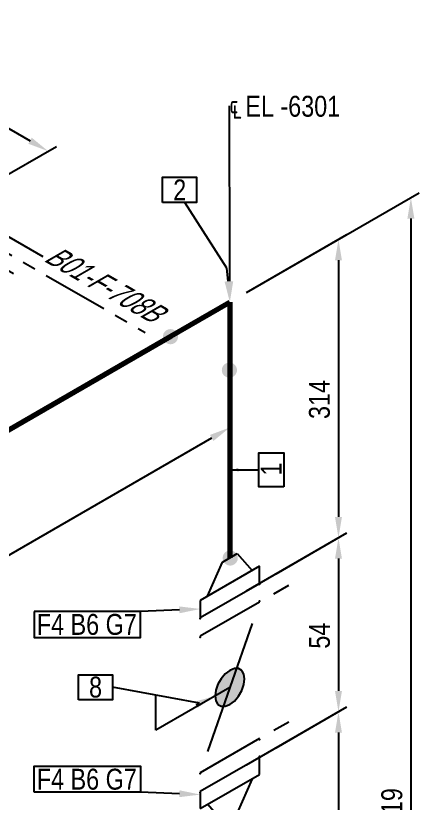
# Model space of a CAD drawing. Header units: millimetres. Extents: x 0 to 594, y 0 to 420.
# Drawn here: x 227.5 to 275.7, y 220.1 to 314.3 of the extents above; entities that cross this region are included whole.
import ezdxf
from ezdxf import colors
from ezdxf.entities.mleader import LeaderData, LeaderLine
from ezdxf.enums import TextEntityAlignment as Align
from ezdxf.math import Vec2, Vec3

# ---------------------------------------------------------------- set-up
doc = ezdxf.new("R2010")
doc.units = ezdxf.units.MM
doc.header["$LTSCALE"] = 0.25
doc.linetypes.add('CENTER', pattern=[50.8, 31.75, -6.35, 6.35, -6.35])
doc.linetypes.add('DASHED2', pattern=[9.525, 6.35, -3.175])
for name, color, linetype in [('기기', 6, 'Continuous'), ('밸브', 4, 'Continuous'), ('연속', 7, 'DASHED2'), ('열 추적 선', 7, 'CENTER'), ('용접', 1, 'Continuous'), ('주석', 7, 'Continuous'), ('치수', 1, 'Continuous')]:
    doc.layers.add(name, color=color, linetype=linetype)
doc.layers.add('파이프', color=3, linetype='Continuous', lineweight=70)
doc.styles.add('AdskIsoAnnotation', font='arial.ttf', dxfattribs={"width": 0.8, "height": 1})
doc.styles.add('AdskIsoMetric', font='arial.ttf', dxfattribs={"width": 0.8, "height": 2.5})
doc.styles.add('AdskIsoMetric-30', font='arial.ttf', dxfattribs={"width": 0.8, "height": 2.5})
doc.styles.add('AdskIsoMetric30', font='arial.ttf', dxfattribs={"width": 0.8, "oblique": 30, "height": 2.5})
doc.styles.get("Standard").update_dxf_attribs({"font": 'arial.ttf'})
doc.dimstyles.new('AdskIsoMetric', dxfattribs={"dimtxt": 2.5, "dimasz": 2.5, "dimexe": 1, "dimexo": 2, "dimgap": 0.8, "dimtad": 1, "dimdec": 0, "dimrnd": 1, "dimzin": 0, "dimdsep": 46, "dimtxsty": 'AdskIsoMetric', "dimcen": 0, "dimclrt": 7, "dimadec": 0, "dimazin": 0, "dimtfac": 1, "dimtdec": 0, "dimtmove": 1, "dimatfit": 3, "dimfxl": 0, "dimfrac": 2, "dimtolj": 1, "dimtzin": 0, "dimarcsym": 0})

# ---------------------------------------------------------------- blocks, each defined once
blk = doc.blocks.new('플랜지WN-2-IsoRight')
at = {"color": 0, "linetype": 'ByBlock', "lineweight": -2, "extrusion": (-0.707107, -0.408248, 0.57735)}
for p, q in [((0.1105, 0.1403), (0.0221, 0.1914)), ((0.0221, 0.1914), (0.0221, -0.2169)), ((-0.1105, 0.1148), (0.0221, 0.1403)), ((-0.1105, 0.0128), (-0.1105, 0.1148)), ((0.1105, -0.2679), (0.1105, 0.1403)), ((0.0221, -0.1659), (-0.1105, 0.0128)), ((0.0221, -0.2169), (0.1105, -0.2679))]:
    blk.add_line(p, q, dxfattribs=at)
blk = doc.blocks.new('버터플라이 밸브-2-IsoRight')
blk.add_hatch(color=256).paths.add_polyline_path([(-0.0884, 0.051), (-0.0883, 0.0503), (-0.0882, 0.0496), (-0.0881, 0.0489), (-0.088, 0.0483), (-0.0879, 0.0476), (-0.0879, 0.0469), (-0.0878, 0.0462), (-0.0877, 0.0455), (-0.0876, 0.0448), (-0.0875, 0.0441), (-0.0874, 0.0434), (-0.0873, 0.0427), (-0.0872, 0.042), (-0.0872, 0.0413), (-0.0871, 0.0406), (-0.087, 0.0399), (-0.0869, 0.0392), (-0.0868, 0.0385), (-0.0867, 0.0378), (-0.0866, 0.0371), (-0.0865, 0.0364), (-0.0864, 0.0357), (-0.0864, 0.0351), (-0.0863, 0.0344), (-0.0862, 0.0337), (-0.0861, 0.033), (-0.086, 0.0323), (-0.0859, 0.0316), (-0.0858, 0.0309), (-0.0857, 0.0302), (-0.0857, 0.0295), (-0.0856, 0.0288), (-0.0855, 0.0281), (-0.0854, 0.0274), (-0.0853, 0.0267), (-0.0852, 0.026), (-0.0851, 0.0253), (-0.085, 0.0246), (-0.0849, 0.0239), (-0.0849, 0.0232), (-0.0848, 0.0226), (-0.0847, 0.0219), (-0.0846, 0.0212), (-0.0845, 0.0205), (-0.0844, 0.0198), (-0.0843, 0.0191), (-0.0842, 0.0184), (-0.0842, 0.0177), (-0.0841, 0.017), (-0.0841, 0.017), (-0.0838, 0.0163), (-0.0835, 0.0155), (-0.0833, 0.0148), (-0.083, 0.0141), (-0.0828, 0.0134), (-0.0825, 0.0126), (-0.0823, 0.0119), (-0.082, 0.0112), (-0.0818, 0.0104), (-0.0815, 0.0097), (-0.0812, 0.009), (-0.081, 0.0083), (-0.0807, 0.0075), (-0.0805, 0.0068), (-0.0802, 0.0061), (-0.08, 0.0053), (-0.0797, 0.0046), (-0.0795, 0.0039), (-0.0792, 0.0032), (-0.0789, 0.0024), (-0.0787, 0.0017), (-0.0784, 0.001), (-0.0782, 0.0002), (-0.0779, -0.0005), (-0.0777, -0.0012), (-0.0774, -0.0019), (-0.0771, -0.0027), (-0.0769, -0.0034), (-0.0766, -0.0041), (-0.0764, -0.0049), (-0.0761, -0.0056), (-0.0759, -0.0063), (-0.0756, -0.007), (-0.0754, -0.0078), (-0.0751, -0.0085), (-0.0748, -0.0092), (-0.0746, -0.01), (-0.0743, -0.0107), (-0.0741, -0.0114), (-0.0738, -0.0121), (-0.0736, -0.0129), (-0.0733, -0.0136), (-0.073, -0.0143), (-0.0728, -0.0151), (-0.0725, -0.0158), (-0.0723, -0.0165), (-0.072, -0.0172), (-0.0718, -0.018), (-0.0715, -0.0187), (-0.0715, -0.0187), (-0.0711, -0.0194), (-0.0707, -0.0201), (-0.0703, -0.0208), (-0.0699, -0.0215), (-0.0695, -0.0222), (-0.0691, -0.0229), (-0.0687, -0.0235), (-0.0683, -0.0242), (-0.0679, -0.0249), (-0.0675, -0.0256), (-0.0671, -0.0263), (-0.0667, -0.027), (-0.0663, -0.0277), (-0.0659, -0.0284), (-0.0655, -0.0291), (-0.0651, -0.0298), (-0.0647, -0.0305), (-0.0643, -0.0311), (-0.0639, -0.0318), (-0.0635, -0.0325), (-0.0631, -0.0332), (-0.0627, -0.0339), (-0.0623, -0.0346), (-0.0619, -0.0353), (-0.0615, -0.036), (-0.0611, -0.0367), (-0.0607, -0.0374), (-0.0603, -0.0381), (-0.0599, -0.0388), (-0.0595, -0.0394), (-0.0591, -0.0401), (-0.0587, -0.0408), (-0.0583, -0.0415), (-0.0579, -0.0422), (-0.0575, -0.0429), (-0.0571, -0.0436), (-0.0567, -0.0443), (-0.0563, -0.045), (-0.0559, -0.0457), (-0.0555, -0.0464), (-0.0551, -0.047), (-0.0547, -0.0477), (-0.0543, -0.0484), (-0.0539, -0.0491), (-0.0535, -0.0498), (-0.0532, -0.0505), (-0.0528, -0.0512), (-0.0524, -0.0519), (-0.052, -0.0526), (-0.052, -0.0526), (-0.0515, -0.0532), (-0.0509, -0.0537), (-0.0504, -0.0543), (-0.0499, -0.0549), (-0.0494, -0.0555), (-0.0489, -0.0561), (-0.0484, -0.0567), (-0.0479, -0.0573), (-0.0474, -0.0579), (-0.0469, -0.0584), (-0.0464, -0.059), (-0.0459, -0.0596), (-0.0454, -0.0602), (-0.0449, -0.0608), (-0.0444, -0.0614), (-0.0439, -0.062), (-0.0434, -0.0625), (-0.0429, -0.0631), (-0.0424, -0.0637), (-0.0419, -0.0643), (-0.0414, -0.0649), (-0.0409, -0.0655), (-0.0404, -0.0661), (-0.0399, -0.0666), (-0.0394, -0.0672), (-0.0389, -0.0678), (-0.0384, -0.0684), (-0.0379, -0.069), (-0.0374, -0.0696), (-0.0369, -0.0702), (-0.0364, -0.0707), (-0.0359, -0.0713), (-0.0354, -0.0719), (-0.0349, -0.0725), (-0.0344, -0.0731), (-0.0339, -0.0737), (-0.0333, -0.0743), (-0.0328, -0.0748), (-0.0323, -0.0754), (-0.0318, -0.076), (-0.0313, -0.0766), (-0.0308, -0.0772), (-0.0303, -0.0778), (-0.0298, -0.0784), (-0.0293, -0.079), (-0.0288, -0.0795), (-0.0283, -0.0801), (-0.0278, -0.0807), (-0.0273, -0.0813), (-0.0273, -0.0813), (-0.0268, -0.0817), (-0.0262, -0.0821), (-0.0256, -0.0826), (-0.0251, -0.083), (-0.0245, -0.0834), (-0.024, -0.0838), (-0.0234, -0.0843), (-0.0229, -0.0847), (-0.0223, -0.0851), (-0.0217, -0.0855), (-0.0212, -0.086), (-0.0206, -0.0864), (-0.0201, -0.0868), (-0.0195, -0.0872), (-0.019, -0.0877), (-0.0184, -0.0881), (-0.0178, -0.0885), (-0.0173, -0.0889), (-0.0167, -0.0893), (-0.0162, -0.0898), (-0.0156, -0.0902), (-0.0151, -0.0906), (-0.0145, -0.091), (-0.0139, -0.0915), (-0.0134, -0.0919), (-0.0128, -0.0923), (-0.0123, -0.0927), (-0.0117, -0.0932), (-0.0111, -0.0936), (-0.0106, -0.094), (-0.01, -0.0944), (-0.0095, -0.0949), (-0.0089, -0.0953), (-0.0084, -0.0957), (-0.0078, -0.0961), (-0.0072, -0.0966), (-0.0067, -0.097), (-0.0061, -0.0974), (-0.0056, -0.0978), (-0.005, -0.0982), (-0.0045, -0.0987), (-0.0039, -0.0991), (-0.0033, -0.0995), (-0.0028, -0.0999), (-0.0022, -0.1004), (-0.0017, -0.1008), (-0.0011, -0.1012), (-0.0006, -0.1016), (0, -0.1021), (0, -0.1021), (0.0006, -0.1023), (0.0011, -0.1025), (0.0017, -0.1027), (0.0022, -0.1029), (0.0028, -0.1032), (0.0033, -0.1034), (0.0039, -0.1036), (0.0045, -0.1038), (0.005, -0.104), (0.0056, -0.1043), (0.0061, -0.1045), (0.0067, -0.1047), (0.0072, -0.1049), (0.0078, -0.1051), (0.0084, -0.1054), (0.0089, -0.1056), (0.0095, -0.1058), (0.01, -0.106), (0.0106, -0.1062), (0.0111, -0.1065), (0.0117, -0.1067), (0.0123, -0.1069), (0.0128, -0.1071), (0.0134, -0.1073), (0.0139, -0.1076), (0.0145, -0.1078), (0.0151, -0.108), (0.0156, -0.1082), (0.0162, -0.1084), (0.0167, -0.1087), (0.0173, -0.1089), (0.0178, -0.1091), (0.0184, -0.1093), (0.019, -0.1095), (0.0195, -0.1098), (0.0201, -0.11), (0.0206, -0.1102), (0.0212, -0.1104), (0.0217, -0.1106), (0.0223, -0.1109), (0.0229, -0.1111), (0.0234, -0.1113), (0.024, -0.1115), (0.0245, -0.1117), (0.0251, -0.112), (0.0256, -0.1122), (0.0262, -0.1124), (0.0268, -0.1126), (0.0273, -0.1128), (0.0273, -0.1128), (0.0278, -0.1128), (0.0283, -0.1128), (0.0288, -0.1128), (0.0293, -0.1128), (0.0298, -0.1128), (0.0303, -0.1128), (0.0308, -0.1128), (0.0313, -0.1128), (0.0318, -0.1128), (0.0323, -0.1128), (0.0328, -0.1128), (0.0333, -0.1128), (0.0339, -0.1128), (0.0344, -0.1128), (0.0349, -0.1128), (0.0354, -0.1127), (0.0359, -0.1127), (0.0364, -0.1127), (0.0369, -0.1127), (0.0374, -0.1127), (0.0379, -0.1127), (0.0384, -0.1127), (0.0389, -0.1127), (0.0394, -0.1127), (0.0399, -0.1127), (0.0404, -0.1127), (0.0409, -0.1127), (0.0414, -0.1127), (0.0419, -0.1127), (0.0424, -0.1127), (0.0429, -0.1127), (0.0434, -0.1127), (0.0439, -0.1127), (0.0444, -0.1126), (0.0449, -0.1126), (0.0454, -0.1126), (0.0459, -0.1126), (0.0464, -0.1126), (0.0469, -0.1126), (0.0474, -0.1126), (0.0479, -0.1126), (0.0484, -0.1126), (0.0489, -0.1126), (0.0494, -0.1126), (0.0499, -0.1126), (0.0504, -0.1126), (0.0509, -0.1126), (0.0515, -0.1126), (0.052, -0.1126), (0.052, -0.1126), (0.0524, -0.1123), (0.0528, -0.1121), (0.0532, -0.1119), (0.0535, -0.1116), (0.0539, -0.1114), (0.0543, -0.1112), (0.0547, -0.111), (0.0551, -0.1107), (0.0555, -0.1105), (0.0559, -0.1103), (0.0563, -0.11), (0.0567, -0.1098), (0.0571, -0.1096), (0.0575, -0.1093), (0.0579, -0.1091), (0.0583, -0.1089), (0.0587, -0.1086), (0.0591, -0.1084), (0.0595, -0.1082), (0.0599, -0.108), (0.0603, -0.1077), (0.0607, -0.1075), (0.0611, -0.1073), (0.0615, -0.107), (0.0619, -0.1068), (0.0623, -0.1066), (0.0627, -0.1063), (0.0631, -0.1061), (0.0635, -0.1059), (0.0639, -0.1057), (0.0643, -0.1054), (0.0647, -0.1052), (0.0651, -0.105), (0.0655, -0.1047), (0.0659, -0.1045), (0.0663, -0.1043), (0.0667, -0.104), (0.0671, -0.1038), (0.0675, -0.1036), (0.0679, -0.1033), (0.0683, -0.1031), (0.0687, -0.1029), (0.0691, -0.1027), (0.0695, -0.1024), (0.0699, -0.1022), (0.0703, -0.102), (0.0707, -0.1017), (0.0711, -0.1015), (0.0715, -0.1013), (0.0715, -0.1013), (0.0718, -0.1008), (0.072, -0.1004), (0.0723, -0.1), (0.0725, -0.0995), (0.0728, -0.0991), (0.073, -0.0987), (0.0733, -0.0982), (0.0736, -0.0978), (0.0738, -0.0974), (0.0741, -0.0969), (0.0743, -0.0965), (0.0746, -0.0961), (0.0748, -0.0957), (0.0751, -0.0952), (0.0754, -0.0948), (0.0756, -0.0944), (0.0759, -0.0939), (0.0761, -0.0935), (0.0764, -0.0931), (0.0766, -0.0926), (0.0769, -0.0922), (0.0771, -0.0918), (0.0774, -0.0913), (0.0777, -0.0909), (0.0779, -0.0905), (0.0782, -0.09), (0.0784, -0.0896), (0.0787, -0.0892), (0.0789, -0.0887), (0.0792, -0.0883), (0.0795, -0.0879), (0.0797, -0.0874), (0.08, -0.087), (0.0802, -0.0866), (0.0805, -0.0861), (0.0807, -0.0857), (0.081, -0.0853), (0.0812, -0.0848), (0.0815, -0.0844), (0.0818, -0.084), (0.082, -0.0835), (0.0823, -0.0831), (0.0825, -0.0827), (0.0828, -0.0822), (0.083, -0.0818), (0.0833, -0.0814), (0.0835, -0.0809), (0.0838, -0.0805), (0.0841, -0.0801), (0.0841, -0.0801), (0.0842, -0.0795), (0.0842, -0.0789), (0.0843, -0.0783), (0.0844, -0.0777), (0.0845, -0.0771), (0.0846, -0.0765), (0.0847, -0.0759), (0.0848, -0.0753), (0.0849, -0.0747), (0.0849, -0.0741), (0.085, -0.0736), (0.0851, -0.073), (0.0852, -0.0724), (0.0853, -0.0718), (0.0854, -0.0712), (0.0855, -0.0706), (0.0856, -0.07), (0.0857, -0.0694), (0.0857, -0.0688), (0.0858, -0.0682), (0.0859, -0.0676), (0.086, -0.067), (0.0861, -0.0664), (0.0862, -0.0658), (0.0863, -0.0653), (0.0864, -0.0647), (0.0864, -0.0641), (0.0865, -0.0635), (0.0866, -0.0629), (0.0867, -0.0623), (0.0868, -0.0617), (0.0869, -0.0611), (0.087, -0.0605), (0.0871, -0.0599), (0.0872, -0.0593), (0.0872, -0.0587), (0.0873, -0.0581), (0.0874, -0.0576), (0.0875, -0.057), (0.0876, -0.0564), (0.0877, -0.0558), (0.0878, -0.0552), (0.0879, -0.0546), (0.0879, -0.054), (0.088, -0.0534), (0.0881, -0.0528), (0.0882, -0.0522), (0.0883, -0.0516), (0.0884, -0.051), (0.0884, -0.051), (0.0883, -0.0503), (0.0882, -0.0496), (0.0881, -0.0489), (0.088, -0.0483), (0.0879, -0.0476), (0.0879, -0.0469), (0.0878, -0.0462), (0.0877, -0.0455), (0.0876, -0.0448), (0.0875, -0.0441), (0.0874, -0.0434), (0.0873, -0.0427), (0.0872, -0.042), (0.0872, -0.0413), (0.0871, -0.0406), (0.087, -0.0399), (0.0869, -0.0392), (0.0868, -0.0385), (0.0867, -0.0378), (0.0866, -0.0371), (0.0865, -0.0364), (0.0864, -0.0357), (0.0864, -0.0351), (0.0863, -0.0344), (0.0862, -0.0337), (0.0861, -0.033), (0.086, -0.0323), (0.0859, -0.0316), (0.0858, -0.0309), (0.0857, -0.0302), (0.0857, -0.0295), (0.0856, -0.0288), (0.0855, -0.0281), (0.0854, -0.0274), (0.0853, -0.0267), (0.0852, -0.026), (0.0851, -0.0253), (0.085, -0.0246), (0.0849, -0.0239), (0.0849, -0.0232), (0.0848, -0.0226), (0.0847, -0.0219), (0.0846, -0.0212), (0.0845, -0.0205), (0.0844, -0.0198), (0.0843, -0.0191), (0.0842, -0.0184), (0.0842, -0.0177), (0.0841, -0.017), (0.0841, -0.017), (0.0838, -0.0163), (0.0835, -0.0155), (0.0833, -0.0148), (0.083, -0.0141), (0.0828, -0.0134), (0.0825, -0.0126), (0.0823, -0.0119), (0.082, -0.0112), (0.0818, -0.0104), (0.0815, -0.0097), (0.0812, -0.009), (0.081, -0.0083), (0.0807, -0.0075), (0.0805, -0.0068), (0.0802, -0.0061), (0.08, -0.0053), (0.0797, -0.0046), (0.0795, -0.0039), (0.0792, -0.0032), (0.0789, -0.0024), (0.0787, -0.0017), (0.0784, -0.001), (0.0782, -0.0002), (0.0779, 0.0005), (0.0777, 0.0012), (0.0774, 0.0019), (0.0771, 0.0027), (0.0769, 0.0034), (0.0766, 0.0041), (0.0764, 0.0049), (0.0761, 0.0056), (0.0759, 0.0063), (0.0756, 0.007), (0.0754, 0.0078), (0.0751, 0.0085), (0.0748, 0.0092), (0.0746, 0.01), (0.0743, 0.0107), (0.0741, 0.0114), (0.0738, 0.0121), (0.0736, 0.0129), (0.0733, 0.0136), (0.073, 0.0143), (0.0728, 0.0151), (0.0725, 0.0158), (0.0723, 0.0165), (0.072, 0.0172), (0.0718, 0.018), (0.0715, 0.0187), (0.0715, 0.0187), (0.0711, 0.0194), (0.0707, 0.0201), (0.0703, 0.0208), (0.0699, 0.0215), (0.0695, 0.0222), (0.0691, 0.0229), (0.0687, 0.0235), (0.0683, 0.0242), (0.0679, 0.0249), (0.0675, 0.0256), (0.0671, 0.0263), (0.0667, 0.027), (0.0663, 0.0277), (0.0659, 0.0284), (0.0655, 0.0291), (0.0651, 0.0298), (0.0647, 0.0305), (0.0643, 0.0311), (0.0639, 0.0318), (0.0635, 0.0325), (0.0631, 0.0332), (0.0627, 0.0339), (0.0623, 0.0346), (0.0619, 0.0353), (0.0615, 0.036), (0.0611, 0.0367), (0.0607, 0.0374), (0.0603, 0.0381), (0.0599, 0.0388), (0.0595, 0.0394), (0.0591, 0.0401), (0.0587, 0.0408), (0.0583, 0.0415), (0.0579, 0.0422), (0.0575, 0.0429), (0.0571, 0.0436), (0.0567, 0.0443), (0.0563, 0.045), (0.0559, 0.0457), (0.0555, 0.0464), (0.0551, 0.047), (0.0547, 0.0477), (0.0543, 0.0484), (0.0539, 0.0491), (0.0535, 0.0498), (0.0532, 0.0505), (0.0528, 0.0512), (0.0524, 0.0519), (0.052, 0.0526), (0.052, 0.0526), (0.0515, 0.0532), (0.0509, 0.0537), (0.0504, 0.0543), (0.0499, 0.0549), (0.0494, 0.0555), (0.0489, 0.0561), (0.0484, 0.0567), (0.0479, 0.0573), (0.0474, 0.0579), (0.0469, 0.0584), (0.0464, 0.059), (0.0459, 0.0596), (0.0454, 0.0602), (0.0449, 0.0608), (0.0444, 0.0614), (0.0439, 0.062), (0.0434, 0.0625), (0.0429, 0.0631), (0.0424, 0.0637), (0.0419, 0.0643), (0.0414, 0.0649), (0.0409, 0.0655), (0.0404, 0.0661), (0.0399, 0.0666), (0.0394, 0.0672), (0.0389, 0.0678), (0.0384, 0.0684), (0.0379, 0.069), (0.0374, 0.0696), (0.0369, 0.0702), (0.0364, 0.0707), (0.0359, 0.0713), (0.0354, 0.0719), (0.0349, 0.0725), (0.0344, 0.0731), (0.0339, 0.0737), (0.0333, 0.0743), (0.0328, 0.0748), (0.0323, 0.0754), (0.0318, 0.076), (0.0313, 0.0766), (0.0308, 0.0772), (0.0303, 0.0778), (0.0298, 0.0784), (0.0293, 0.079), (0.0288, 0.0795), (0.0283, 0.0801), (0.0278, 0.0807), (0.0273, 0.0813), (0.0273, 0.0813), (0.0268, 0.0817), (0.0262, 0.0821), (0.0256, 0.0826), (0.0251, 0.083), (0.0245, 0.0834), (0.024, 0.0838), (0.0234, 0.0843), (0.0229, 0.0847), (0.0223, 0.0851), (0.0217, 0.0855), (0.0212, 0.086), (0.0206, 0.0864), (0.0201, 0.0868), (0.0195, 0.0872), (0.019, 0.0877), (0.0184, 0.0881), (0.0178, 0.0885), (0.0173, 0.0889), (0.0167, 0.0893), (0.0162, 0.0898), (0.0156, 0.0902), (0.0151, 0.0906), (0.0145, 0.091), (0.0139, 0.0915), (0.0134, 0.0919), (0.0128, 0.0923), (0.0123, 0.0927), (0.0117, 0.0932), (0.0111, 0.0936), (0.0106, 0.094), (0.01, 0.0944), (0.0095, 0.0949), (0.0089, 0.0953), (0.0084, 0.0957), (0.0078, 0.0961), (0.0072, 0.0966), (0.0067, 0.097), (0.0061, 0.0974), (0.0056, 0.0978), (0.005, 0.0982), (0.0045, 0.0987), (0.0039, 0.0991), (0.0033, 0.0995), (0.0028, 0.0999), (0.0022, 0.1004), (0.0017, 0.1008), (0.0011, 0.1012), (0.0006, 0.1016), (0, 0.1021), (0, 0.1021), (-0.0006, 0.1023), (-0.0011, 0.1025), (-0.0017, 0.1027), (-0.0022, 0.1029), (-0.0028, 0.1032), (-0.0033, 0.1034), (-0.0039, 0.1036), (-0.0045, 0.1038), (-0.005, 0.104), (-0.0056, 0.1043), (-0.0061, 0.1045), (-0.0067, 0.1047), (-0.0072, 0.1049), (-0.0078, 0.1051), (-0.0084, 0.1054), (-0.0089, 0.1056), (-0.0095, 0.1058), (-0.01, 0.106), (-0.0106, 0.1062), (-0.0111, 0.1065), (-0.0117, 0.1067), (-0.0123, 0.1069), (-0.0128, 0.1071), (-0.0134, 0.1073), (-0.0139, 0.1076), (-0.0145, 0.1078), (-0.0151, 0.108), (-0.0156, 0.1082), (-0.0162, 0.1084), (-0.0167, 0.1087), (-0.0173, 0.1089), (-0.0178, 0.1091), (-0.0184, 0.1093), (-0.019, 0.1095), (-0.0195, 0.1098), (-0.0201, 0.11), (-0.0206, 0.1102), (-0.0212, 0.1104), (-0.0217, 0.1106), (-0.0223, 0.1109), (-0.0229, 0.1111), (-0.0234, 0.1113), (-0.024, 0.1115), (-0.0245, 0.1117), (-0.0251, 0.112), (-0.0256, 0.1122), (-0.0262, 0.1124), (-0.0268, 0.1126), (-0.0273, 0.1128), (-0.0273, 0.1128), (-0.0278, 0.1128), (-0.0283, 0.1128), (-0.0288, 0.1128), (-0.0293, 0.1128), (-0.0298, 0.1128), (-0.0303, 0.1128), (-0.0308, 0.1128), (-0.0313, 0.1128), (-0.0318, 0.1128), (-0.0323, 0.1128), (-0.0328, 0.1128), (-0.0333, 0.1128), (-0.0339, 0.1128), (-0.0344, 0.1128), (-0.0349, 0.1128), (-0.0354, 0.1127), (-0.0359, 0.1127), (-0.0364, 0.1127), (-0.0369, 0.1127), (-0.0374, 0.1127), (-0.0379, 0.1127), (-0.0384, 0.1127), (-0.0389, 0.1127), (-0.0394, 0.1127), (-0.0399, 0.1127), (-0.0404, 0.1127), (-0.0409, 0.1127), (-0.0414, 0.1127), (-0.0419, 0.1127), (-0.0424, 0.1127), (-0.0429, 0.1127), (-0.0434, 0.1127), (-0.0439, 0.1127), (-0.0444, 0.1126), (-0.0449, 0.1126), (-0.0454, 0.1126), (-0.0459, 0.1126), (-0.0464, 0.1126), (-0.0469, 0.1126), (-0.0474, 0.1126), (-0.0479, 0.1126), (-0.0484, 0.1126), (-0.0489, 0.1126), (-0.0494, 0.1126), (-0.0499, 0.1126), (-0.0504, 0.1126), (-0.0509, 0.1126), (-0.0515, 0.1126), (-0.052, 0.1126), (-0.052, 0.1126), (-0.0524, 0.1123), (-0.0528, 0.1121), (-0.0532, 0.1119), (-0.0535, 0.1116), (-0.0539, 0.1114), (-0.0543, 0.1112), (-0.0547, 0.111), (-0.0551, 0.1107), (-0.0555, 0.1105), (-0.0559, 0.1103), (-0.0563, 0.11), (-0.0567, 0.1098), (-0.0571, 0.1096), (-0.0575, 0.1093), (-0.0579, 0.1091), (-0.0583, 0.1089), (-0.0587, 0.1086), (-0.0591, 0.1084), (-0.0595, 0.1082), (-0.0599, 0.108), (-0.0603, 0.1077), (-0.0607, 0.1075), (-0.0611, 0.1073), (-0.0615, 0.107), (-0.0619, 0.1068), (-0.0623, 0.1066), (-0.0627, 0.1063), (-0.0631, 0.1061), (-0.0635, 0.1059), (-0.0639, 0.1057), (-0.0643, 0.1054), (-0.0647, 0.1052), (-0.0651, 0.105), (-0.0655, 0.1047), (-0.0659, 0.1045), (-0.0663, 0.1043), (-0.0667, 0.104), (-0.0671, 0.1038), (-0.0675, 0.1036), (-0.0679, 0.1033), (-0.0683, 0.1031), (-0.0687, 0.1029), (-0.0691, 0.1027), (-0.0695, 0.1024), (-0.0699, 0.1022), (-0.0703, 0.102), (-0.0707, 0.1017), (-0.0711, 0.1015), (-0.0715, 0.1013), (-0.0715, 0.1013), (-0.0718, 0.1008), (-0.072, 0.1004), (-0.0723, 0.1), (-0.0725, 0.0995), (-0.0728, 0.0991), (-0.073, 0.0987), (-0.0733, 0.0982), (-0.0736, 0.0978), (-0.0738, 0.0974), (-0.0741, 0.0969), (-0.0743, 0.0965), (-0.0746, 0.0961), (-0.0748, 0.0957), (-0.0751, 0.0952), (-0.0754, 0.0948), (-0.0756, 0.0944), (-0.0759, 0.0939), (-0.0761, 0.0935), (-0.0764, 0.0931), (-0.0766, 0.0926), (-0.0769, 0.0922), (-0.0771, 0.0918), (-0.0774, 0.0913), (-0.0777, 0.0909), (-0.0779, 0.0905), (-0.0782, 0.09), (-0.0784, 0.0896), (-0.0787, 0.0892), (-0.0789, 0.0887), (-0.0792, 0.0883), (-0.0795, 0.0879), (-0.0797, 0.0874), (-0.08, 0.087), (-0.0802, 0.0866), (-0.0805, 0.0861), (-0.0807, 0.0857), (-0.081, 0.0853), (-0.0812, 0.0848), (-0.0815, 0.0844), (-0.0818, 0.084), (-0.082, 0.0835), (-0.0823, 0.0831), (-0.0825, 0.0827), (-0.0828, 0.0822), (-0.083, 0.0818), (-0.0833, 0.0814), (-0.0835, 0.0809), (-0.0838, 0.0805), (-0.0841, 0.0801), (-0.0841, 0.0801), (-0.0842, 0.0795), (-0.0842, 0.0789), (-0.0843, 0.0783), (-0.0844, 0.0777), (-0.0845, 0.0771), (-0.0846, 0.0765), (-0.0847, 0.0759), (-0.0848, 0.0753), (-0.0849, 0.0747), (-0.0849, 0.0741), (-0.085, 0.0736), (-0.0851, 0.073), (-0.0852, 0.0724), (-0.0853, 0.0718), (-0.0854, 0.0712), (-0.0855, 0.0706), (-0.0856, 0.07), (-0.0857, 0.0694), (-0.0857, 0.0688), (-0.0858, 0.0682), (-0.0859, 0.0676), (-0.086, 0.067), (-0.0861, 0.0664), (-0.0862, 0.0658), (-0.0863, 0.0653), (-0.0864, 0.0647), (-0.0864, 0.0641), (-0.0865, 0.0635), (-0.0866, 0.0629), (-0.0867, 0.0623), (-0.0868, 0.0617), (-0.0869, 0.0611), (-0.087, 0.0605), (-0.0871, 0.0599), (-0.0872, 0.0593), (-0.0872, 0.0587), (-0.0873, 0.0581), (-0.0874, 0.0576), (-0.0875, 0.057), (-0.0876, 0.0564), (-0.0877, 0.0558), (-0.0878, 0.0552), (-0.0879, 0.0546), (-0.0879, 0.054), (-0.088, 0.0534), (-0.0881, 0.0528), (-0.0882, 0.0522), (-0.0883, 0.0516)], flags=0)
at = {"color": 0, "linetype": 'ByBlock', "lineweight": -2, "extrusion": (-0.707107, -0.408248, 0.57735)}
for p, q in [((-0.3536, 0), (-0.3536, 0.4082)), ((0.2652, -0.3062), (-0.2652, 0.3062)), ((-0.0715, 0.1013), (-0.0841, 0.0801)), ((-0.052, 0.1126), (-0.0715, 0.1013)), ((-0.0273, 0.1128), (-0.052, 0.1126)), ((0, 0.1021), (-0.0273, 0.1128)), ((0.0273, 0.0813), (0, 0.1021)), ((-0.0841, 0.0801), (-0.0884, 0.051)), ((-0.0884, 0.051), (-0.0841, 0.017)), ((0.052, 0.0526), (0.0273, 0.0813)), ((0.0715, 0.0187), (0.052, 0.0526)), ((-0.0841, 0.017), (-0.0715, -0.0187)), ((0.0841, -0.017), (0.0715, 0.0187)), ((-0.0715, -0.0187), (-0.052, -0.0526)), ((0.0884, -0.051), (0.0841, -0.017)), ((0.3536, -0.4082), (0.3536, 0)), ((-0.052, -0.0526), (-0.0273, -0.0813)), ((-0.0273, -0.0813), (0, -0.1021)), ((0.0715, -0.1013), (0.0841, -0.0801)), ((0.0841, -0.0801), (0.0884, -0.051)), ((0, -0.1021), (0.0273, -0.1128)), ((0.0273, -0.1128), (0.052, -0.1126)), ((0.052, -0.1126), (0.0715, -0.1013))]:
    blk.add_line(p, q, dxfattribs=at)
blk = doc.blocks.new('Operator_Lever-1-IsoRight')
at = {"color": 0, "linetype": 'ByBlock', "lineweight": -2, "extrusion": (0.707107, 0.408248, -0.57735)}
for p, q in [((0, 0), (0, 0.5103)), ((0, 0.5103), (0.1768, 0.4082))]:
    blk.add_line(p, q, dxfattribs=at)
blk = doc.blocks.new('개스킷-2-IsoRight')
at = {"color": 0, "linetype": 'ByBlock', "lineweight": -2, "extrusion": (-1, 0, 0)}
for p in [(-0.0529, 0.2347), (0.0442, 0.1786), (-0.0442, -0.1786), (0.0442, -0.2296)]:
    blk.add_point(p, dxfattribs=at)
blk = doc.blocks.new('*D48')
at = {"layer": 'Defpoints', "color": 0}
for p in [(253.051, 280.073), (266.042, 251.88), (256.587, 246.421)]:
    blk.add_point(p, dxfattribs=at)
at = {"layer": '치수', "color": 0, "lineweight": -2}
for p, q in [((255.051, 281.227), (267.042, 288.15)), ((266.042, 285.073), (266.042, 254.38)), ((258.587, 247.576), (267.042, 252.457))]:
    blk.add_line(p, q, dxfattribs=at)
at = {"layer": '치수', "color": 0}
for points in [[(265.625, 285.073), (266.458, 285.073), (266.042, 287.573)], [(265.625, 254.38), (266.458, 254.38), (266.042, 251.88)]]:
    blk.add_solid(points, dxfattribs=at)
at = {"layer": '치수', "color": 7, "insert": (263.775, 268.418), "char_height": 2.5, "attachment_point": 5, "rotation": 90, "style": 'AdskIsoMetric-30'}
blk.add_mtext('\\A1;314', dxfattribs=at)
blk = doc.blocks.new('*D49')
at = {"layer": 'Defpoints', "color": 0}
for p in [(253.051, 244.38), (266.042, 231.064), (253.051, 223.564)]:
    blk.add_point(p, dxfattribs=at)
at = {"layer": '치수', "color": 0, "lineweight": -2}
for p, q in [((255.051, 245.535), (267.042, 252.457)), ((266.042, 249.38), (266.042, 233.564)), ((255.051, 224.719), (267.042, 231.641))]:
    blk.add_line(p, q, dxfattribs=at)
at = {"layer": '치수', "color": 0}
for points in [[(265.625, 249.38), (266.458, 249.38), (266.042, 251.88)], [(265.625, 233.564), (266.458, 233.564), (266.042, 231.064)]]:
    blk.add_solid(points, dxfattribs=at)
at = {"layer": '치수', "color": 7, "insert": (263.78, 240.167), "char_height": 2.5, "attachment_point": 5, "rotation": 90, "style": 'AdskIsoMetric-30'}
blk.add_mtext('\\A1;54', dxfattribs=at)
blk = doc.blocks.new('개스킷 해치 표식-2-IsoRight')
at = {"linetype": 'ByBlock', "lineweight": -2, "extrusion": (-0.707107, -0.408248, 0.57735)}
blk.add_line((0, 0), (0, -0.1021), dxfattribs=at)
blk = doc.blocks.new('*D50')
at = {"layer": 'Defpoints', "color": 0}
for p in [(256.587, 225.605), (266.042, 200.366), (256.587, 194.907)]:
    blk.add_point(p, dxfattribs=at)
at = {"layer": '치수', "color": 0, "lineweight": -2}
for p, q in [((258.587, 226.76), (267.042, 231.641)), ((266.042, 228.564), (266.042, 202.866)), ((258.587, 196.062), (267.042, 200.943))]:
    blk.add_line(p, q, dxfattribs=at)
at = {"layer": '치수', "color": 0}
for points in [[(265.625, 228.564), (266.458, 228.564), (266.042, 231.064)], [(265.625, 202.866), (266.458, 202.866), (266.042, 200.366)]]:
    blk.add_solid(points, dxfattribs=at)
at = {"layer": '치수', "color": 7, "insert": (263.775, 214.407), "char_height": 2.5, "attachment_point": 5, "rotation": 90, "style": 'AdskIsoMetric-30'}
blk.add_mtext('\\A1;239', dxfattribs=at)
blk = doc.blocks.new('*D56')
at = {"layer": 'Defpoints', "color": 0}
for p in [(253.051, 280.073), (274.702, 147.695), (253.051, 135.195)]:
    blk.add_point(p, dxfattribs=at)
at = {"layer": '치수', "color": 0, "lineweight": -2}
for p, q in [((255.051, 281.227), (275.702, 293.15)), ((274.702, 290.073), (274.702, 150.195)), ((255.051, 136.349), (275.702, 148.272))]:
    blk.add_line(p, q, dxfattribs=at)
at = {"layer": '치수', "color": 0}
for points in [[(274.285, 290.073), (275.118, 290.073), (274.702, 292.573)], [(274.285, 150.195), (275.118, 150.195), (274.702, 147.695)]]:
    blk.add_solid(points, dxfattribs=at)
at = {"layer": '치수', "color": 7, "insert": (272.435, 218.825), "char_height": 2.5, "attachment_point": 5, "rotation": 90, "style": 'AdskIsoMetric-30'}
blk.add_mtext('\\A1;1219', dxfattribs=at)
blk = doc.blocks.new('*D57')
at = {"layer": 'Defpoints', "color": 0}
for p in [(253.051, 280.073), (253.051, 265.073), (191.27, 244.403)]:
    blk.add_point(p, dxfattribs=at)
at = {"layer": '치수', "color": 0, "lineweight": -2}
blk.add_line((193.435, 230.653), (250.886, 263.823), dxfattribs=at)
at = {"layer": '치수', "color": 0}
for points in [[(250.678, 264.183), (251.094, 263.462), (253.051, 265.073)], [(193.227, 231.014), (193.643, 230.292), (191.27, 229.403)]]:
    blk.add_solid(points, dxfattribs=at)
at = {"layer": '치수', "color": 7, "insert": (222.161, 249.855), "char_height": 2.5, "attachment_point": 5, "rotation": 30, "style": 'AdskIsoMetric30'}
blk.add_mtext('\\A1;700', dxfattribs=at)
blk = doc.blocks.new('*D66')
at = {"layer": 'Defpoints', "color": 0}
for p in [(191.27, 306.253), (231.325, 298.127), (221.87, 292.669)]:
    blk.add_point(p, dxfattribs=at)
at = {"layer": '치수', "color": 0, "lineweight": -2}
for p, q in [((193.27, 307.408), (205.26, 314.33)), ((206.425, 312.503), (229.159, 299.377)), ((223.87, 293.823), (232.325, 298.705))]:
    blk.add_line(p, q, dxfattribs=at)
at = {"layer": '치수', "color": 0}
for points in [[(206.634, 312.864), (206.217, 312.142), (204.26, 313.753)], [(229.368, 299.738), (228.951, 299.017), (231.325, 298.127)]]:
    blk.add_solid(points, dxfattribs=at)
at = {"layer": '치수', "color": 7, "insert": (220.06, 307.249), "char_height": 2.5, "attachment_point": 5, "rotation": 330, "style": 'AdskIsoMetric30'}
blk.add_mtext('\\A1;398', dxfattribs=at)
blk = doc.blocks.new('엘보우-1-Iso2DSkew90')
at = {"color": 0, "linetype": 'ByBlock', "lineweight": -2, "extrusion": (-0.707107, 0.408248, -0.57735)}
for p, q in [((-7.071, -4.082), (0, 0)), ((0, 0), (0, -8.165)), ((0, 0), (0, 0))]:
    blk.add_line(p, q, dxfattribs=at)
blk = doc.blocks.new('Buttweld')
at = {"lineweight": -2}
blk.add_hatch(color=0, dxfattribs=at).paths.add_polyline_path([(0.044, -0.0026), (0.0433, 0.0053), (0.0413, 0.0129), (0.0379, 0.02), (0.0334, 0.0265), (0.0278, 0.0321), (0.0214, 0.0366), (0.0142, 0.0399), (0.0066, 0.042), (-0.0013, 0.0427), (-0.0091, 0.042), (-0.0168, 0.0399), (-0.0239, 0.0366), (-0.0304, 0.0321), (-0.036, 0.0265), (-0.0405, 0.02), (-0.0438, 0.0129), (-0.0459, 0.0053), (-0.0466, -0.0026), (-0.0459, -0.0105), (-0.0438, -0.0181), (-0.0405, -0.0252), (-0.036, -0.0317), (-0.0304, -0.0373), (-0.0239, -0.0418), (-0.0168, -0.0452), (-0.0091, -0.0472), (-0.0013, -0.0479), (0.0066, -0.0472), (0.0142, -0.0452), (0.0214, -0.0418), (0.0278, -0.0373), (0.0334, -0.0317), (0.0379, -0.0252), (0.0413, -0.0181), (0.0433, -0.0105)], is_closed=False, flags=0)
blk = doc.blocks.new('AnnoRect')
at = {"color": 0, "linetype": 'ByBlock', "lineweight": -2}
blk.add_wipeout([(-0.81, -0.6), (-0.81, 0.6), (0.81, 0.6), (0.81, -0.6)], dxfattribs=at)
blk.add_lwpolyline([(-0.81, -0.6), (-0.81, 0.6), (0.81, 0.6), (0.81, -0.6)], close=True, dxfattribs=at)
at = {"color": 0, "linetype": 'ByBlock', "lineweight": -2, "style": 'AdskIsoAnnotation', "width": 0.8}
blk.add_attdef('XX', text='', height=1, dxfattribs=at).set_placement((0, 0), align=Align.MIDDLE_CENTER)
blk = doc.blocks.new('끝 장비-1-IsoRight')
at = {"color": 0, "linetype": 'ByBlock', "lineweight": -2, "extrusion": (0.707107, 0.408248, -0.57735)}
for p, q in [((-0.0884, 0.1531), (-0.5303, 0.4082)), ((0, 0.2041), (-0.0884, 0.2552)), ((-0.0884, 0.2552), (-0.0884, -0.1531)), ((-0.0884, -0.051), (-0.5303, 0.2041)), ((0, -0.2041), (0, 0.2041)), ((-0.0884, -0.1531), (0, -0.2041))]:
    blk.add_line(p, q, dxfattribs=at)

msp = doc.modelspace()

# ---------------------------------------------------------------- linework, layer by layer
at = {"layer": '열 추적 선', "color": 1}
msp.add_line((220.102, 289.607), (242.93, 276.427), dxfattribs=at)
at = {"layer": '파이프'}
for points in [[(198.341, 248.486), (245.98, 275.99)], [(253.051, 271.908), (253.051, 249.483)]]:
    msp.add_lwpolyline(points, dxfattribs=at)

# ---------------------------------------------------------------- block references
at = {"layer": '밸브', "xscale": 20, "yscale": 20, "zscale": 20}
for name, p, rotation in [('플랜지WN-2-IsoRight', (253.051, 246.932), 300.0000000001156), ('개스킷-2-IsoRight', (253.051, 243.259), 120.0000000000986), ('버터플라이 밸브-2-IsoRight', (253.051, 233.972), 120.0000000001083), ('Operator_Lever-1-IsoRight', (253.051, 233.972), 120.0000000000542), ('개스킷-2-IsoRight', (253.051, 224.686), 120.0000000000986), ('플랜지WN-2-IsoRight', (253.051, 221.012), 120.0000000001011)]:
    msp.add_blockref(name, p, dxfattribs=dict(at, rotation=rotation))
at = {"layer": '연속', "xscale": -20, "yscale": 20, "zscale": 20, "rotation": 299.9999999998011}
msp.add_blockref('끝 장비-1-IsoRight', (218.334, 290.627), dxfattribs=at)
at = {"layer": '용접', "xscale": 20, "yscale": 20, "zscale": 20}
msp.add_blockref('Buttweld', (245.98, 275.99), dxfattribs=at)
for p, rotation in [((253.051, 271.908), 270), ((253.051, 249.483), 89.99999999987855)]:
    msp.add_blockref('Buttweld', p, dxfattribs=dict(at, rotation=rotation))
at = {"layer": '치수', "xscale": 20, "yscale": 20, "zscale": 20, "rotation": 120.0000000001107}
for p in [(258.319, 245.178), (258.319, 228.848)]:
    msp.add_blockref('개스킷 해치 표식-2-IsoRight', p, dxfattribs=at)
at = {"layer": '파이프'}
msp.add_blockref('엘보우-1-Iso2DSkew90', (253.051, 280.073), dxfattribs=at)

# ---------------------------------------------------------------- texts
at = {"layer": '기기', "insert": (237.829, 282.334), "char_height": 2.5, "attachment_point": 5, "rotation": 330, "style": 'AdskIsoMetric30'}
msp.add_mtext('\\A1;B01-F-708B', dxfattribs=at)
at = {"layer": '주석', "insert": (253, 302), "char_height": 2.5, "attachment_point": 7, "style": 'AdskIsoAnnotation'}
msp.add_mtext('{\\Q0;℄ EL -6301}', dxfattribs=at)

# ---------------------------------------------------------------- dimensions: what is measured, and where the dimension line sits
at = {"layer": '치수'}
for base, p1, p2, angle, text, override, picture, middle in [((231.325, 298.127), (191.27, 306.253), (221.87, 292.669), 330, '398', {"dimtad": 0, "dimlfac": 11.950697, "dimtxsty": 'AdskIsoMetric30', "dimse1": 0, "dimse2": 0, "dimsd1": 0, "dimsd2": 0, "dimtmove": 1}, '*D66', (220.06, 307.249)), ((274.702, 147.695), (253.051, 280.073), (253.051, 135.195), 270, '1219', {"dimtad": 0, "dimlfac": 8.415239, "dimtxsty": 'AdskIsoMetric-30', "dimse1": 0, "dimse2": 0, "dimsd1": 0, "dimsd2": 0, "dimtmove": 1}, '*D56', (272.435, 218.825)), ((266.042, 251.88), (253.051, 280.073), (256.587, 246.421), 270, '314', {"dimtad": 0, "dimlfac": 9.318488, "dimtxsty": 'AdskIsoMetric-30', "dimse1": 0, "dimse2": 0, "dimsd1": 0, "dimsd2": 0, "dimtmove": 1}, '*D48', (263.775, 268.418)), ((253.051, 265.073), (191.27, 244.403), (253.051, 280.073), 30, '700', {"dimtad": 0, "dimlfac": 9.81235, "dimtxsty": 'AdskIsoMetric30', "dimse1": 1, "dimse2": 1, "dimsd1": 0, "dimsd2": 0, "dimtmove": 1}, '*D57', (222.161, 249.855)), ((266.042, 231.064), (253.051, 244.38), (253.051, 223.564), 270, '54', {"dimtad": 0, "dimlfac": 2.599037, "dimtxsty": 'AdskIsoMetric-30', "dimse1": 0, "dimse2": 0, "dimsd1": 0, "dimsd2": 0, "dimtmove": 1}, '*D49', (263.78, 240.167)), ((266.042, 200.366), (256.587, 225.605), (256.587, 194.907), 270, '239', {"dimtad": 0, "dimlfac": 7.788707, "dimtxsty": 'AdskIsoMetric-30', "dimse1": 0, "dimse2": 0, "dimsd1": 0, "dimsd2": 0, "dimtmove": 1}, '*D50', (263.775, 214.407))]:
    dim = msp.add_linear_dim(base=base, p1=p1, p2=p2, angle=angle, text=text, dimstyle='AdskIsoMetric', override=override, dxfattribs=at)
    dim.commit()
    dim.dimension.update_dxf_attribs({"geometry": picture, "text_midpoint": middle, "dimtype": 160})

# ---------------------------------------------------------------- leaders
at = {"layer": '주석'}
ml = msp.add_multileader_mtext('Standard', dxfattribs=at)
ml.set_content('')
ml.set_leader_properties()
ml.build(insert=Vec2(0, 0))
ml.multileader.update_dxf_attribs({"dogleg_length": 0, "arrow_head_size": 2.5})
ctx = ml.context
ctx.base_point, ctx.arrow_head_size = Vec3(253, 303.555), 2.5
notes = []
notes.append((ctx, [(0, (1, 1, 0), (253, 303.555), (-1, 0), 0, [(0, [(253.051, 280.073), (253.047, 284.155)], 0, [])])]))
ctx.mtext, ml.multileader.dxf.content_type = None, 0
ml = msp.add_multileader_mtext('Standard', dxfattribs=at)
ml.set_content('')
ml.set_leader_properties()
ml.build(insert=Vec2(0, 0))
ml.multileader.update_dxf_attribs({"dogleg_length": 0, "arrow_head_size": 2.5})
ctx = ml.context
ctx.base_point, ctx.arrow_head_size = Vec3(247.684, 292), 2.5
notes.append((ctx, [(0, (1, 1, 0), (247.684, 292), (-1, 0), 0, [(0, [(253.051, 280.073), (252.695, 284.139)], 0, [])])]))
ctx.mtext, ml.multileader.dxf.content_type = None, 0
ml = msp.add_multileader_mtext('Standard', dxfattribs=at)
ml.set_content('')
ml.set_leader_properties()
ml.build(insert=Vec2(0, 0))
ml.multileader.update_dxf_attribs({"dogleg_length": 0, "arrow_head_size": 0})
ctx = ml.context
ctx.base_point, ctx.arrow_head_size = Vec3(256.5, 260), 0
notes.append((ctx, [(0, (1, 1, 0), (256.5, 260), (-1, 0), 0, [(0, [(253.051, 260)], 0, [])])]))
ctx.mtext, ml.multileader.dxf.content_type = None, 0
ml = msp.add_multileader_mtext('Standard', dxfattribs=at)
ml.set_content('')
ml.set_leader_properties()
ml.build(insert=Vec2(0, 0))
ml.multileader.update_dxf_attribs({"dogleg_length": 0, "arrow_head_size": 2.5})
ctx = ml.context
ctx.base_point, ctx.arrow_head_size, ctx.plane_origin = Vec3(242.351, 243.067), 2.5, Vec3(0, 464.516)
notes.append((ctx, [(0, (1, 1, 0), (242.351, 243.067), (-1, 0), 0, [(0, [(249.516, 243.36)], 0, [])])]))
ctx.mtext, ml.multileader.dxf.content_type = None, 0
ml = msp.add_multileader_mtext('Standard', dxfattribs=at)
ml.set_content('')
ml.set_leader_properties()
ml.build(insert=Vec2(0, 0))
ml.multileader.update_dxf_attribs({"dogleg_length": 0, "arrow_head_size": 2.5})
ctx = ml.context
ctx.base_point, ctx.arrow_head_size = Vec3(239.015, 234), 2.5
notes.append((ctx, [(0, (1, 1, 0), (239.015, 234), (-1, 0), 0, [(0, [(251.283, 232.951), (249.433, 232.089)], 0, [])])]))
ctx.mtext, ml.multileader.dxf.content_type = None, 0
ml = msp.add_multileader_mtext('Standard', dxfattribs=at)
ml.set_content('')
ml.set_leader_properties()
ml.build(insert=Vec2(0, 0))
ml.multileader.update_dxf_attribs({"dogleg_length": 0, "arrow_head_size": 2.5})
ctx = ml.context
ctx.base_point, ctx.arrow_head_size = Vec3(242.351, 221.449), 2.5
notes.append((ctx, [(0, (1, 1, 0), (242.351, 221.449), (-1, 0), 0, [(0, [(249.516, 221.157)], 0, [])])]))
ctx.mtext, ml.multileader.dxf.content_type = None, 0
for ctx, leaders in notes:
    for number, flags, end, landing, length, lines in leaders:
        leader = LeaderData()
        leader.index, (leader.has_last_leader_line, leader.has_dogleg_vector, leader.attachment_direction) = number, flags
        leader.last_leader_point, leader.dogleg_vector, leader.dogleg_length = Vec3(end), Vec3(landing), length
        for number, points, colour, breaks in lines:
            line = LeaderLine()
            line.index, line.vertices, line.color, line.breaks = number, Vec3.list(points), colors.encode_raw_color(colour), breaks
            leader.lines.append(line)
        ctx.leaders.append(leader)

# ---------------------------------------------------------------- next in the draw order: block references
ref = msp.add_blockref('AnnoRect', (247.024, 293.5), dxfattribs=dict(at, xscale=2.5, yscale=2.5, zscale=2.5))
ref.add_attrib('XX_001', '2', (246.28, 292.245), dxfattribs={"layer": '0', "color": 0, "linetype": 'ByBlock', "lineweight": -2, "height": 2.5, "style": 'AdskIsoAnnotation', "width": 0.8})
ref = msp.add_blockref('AnnoRect', (258, 260), dxfattribs=dict(at, xscale=2.5, yscale=2.5, zscale=2.5, rotation=90.00000000010682))
ref.add_attrib('XX_001', '1', (259.255, 259.327), dxfattribs={"layer": '0', "color": 0, "linetype": 'ByBlock', "lineweight": -2, "height": 2.5, "rotation": 90, "style": 'AdskIsoAnnotation', "width": 0.8})
ref = msp.add_blockref('AnnoRect', (236, 241.516), dxfattribs=dict(at, xscale=-7.845018450184504, yscale=2.585266030013643, zscale=2.5, rotation=180))
ref.add_attrib('XX_001', 'F4 B6 G7', (229.97, 240.266), dxfattribs={"layer": '0', "color": 0, "linetype": 'ByBlock', "lineweight": -2, "height": 2.5, "style": 'AdskIsoAnnotation', "width": 0.8})
ref = msp.add_blockref('AnnoRect', (236.991, 234), dxfattribs=dict(at, xscale=2.5, yscale=2.5, zscale=2.5))
ref.add_attrib('XX_001', '8', (236.219, 232.766), dxfattribs={"layer": '0', "color": 0, "linetype": 'ByBlock', "lineweight": -2, "height": 2.5, "style": 'AdskIsoAnnotation', "width": 0.8})
ref = msp.add_blockref('AnnoRect', (236, 223), dxfattribs=dict(at, xscale=7.845018450184504, yscale=2.585266030013643, zscale=2.5))
ref.add_attrib('XX_001', 'F4 B6 G7', (229.97, 221.75), dxfattribs={"layer": '0', "color": 0, "linetype": 'ByBlock', "lineweight": -2, "height": 2.5, "style": 'AdskIsoAnnotation', "width": 0.8})

doc.saveas('drawing.dxf')
